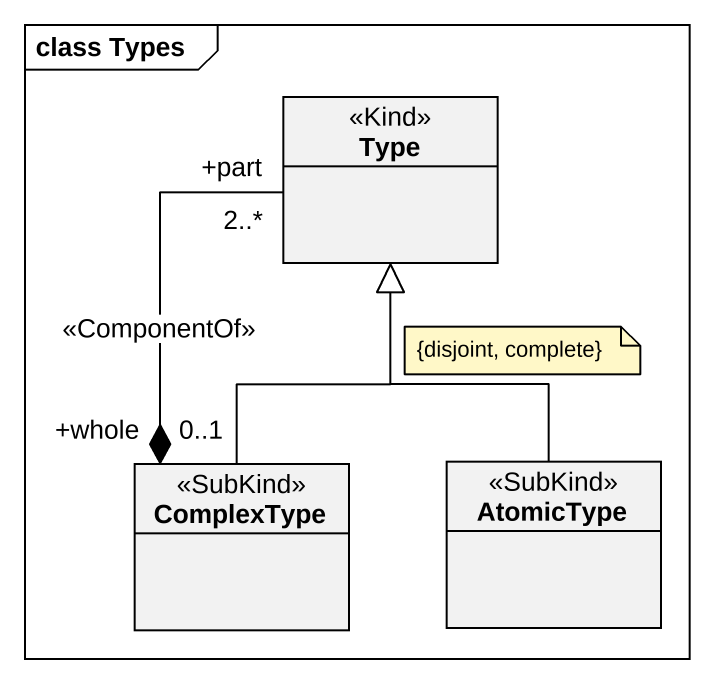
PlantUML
@startuml
mainframe class Types
hide circle
hide empty members
class Type <<Kind>>
class ComplexType <<SubKind>>
class AtomicType <<SubKind>>
ComplexType "+whole\n0..1" *-up- "+part\n2..*" Type : <<ComponentOf>>
ComplexType -up-|> Type
AtomicType -up-|> Type
note as N1
  {disjoint, complete}
end note
@enduml
